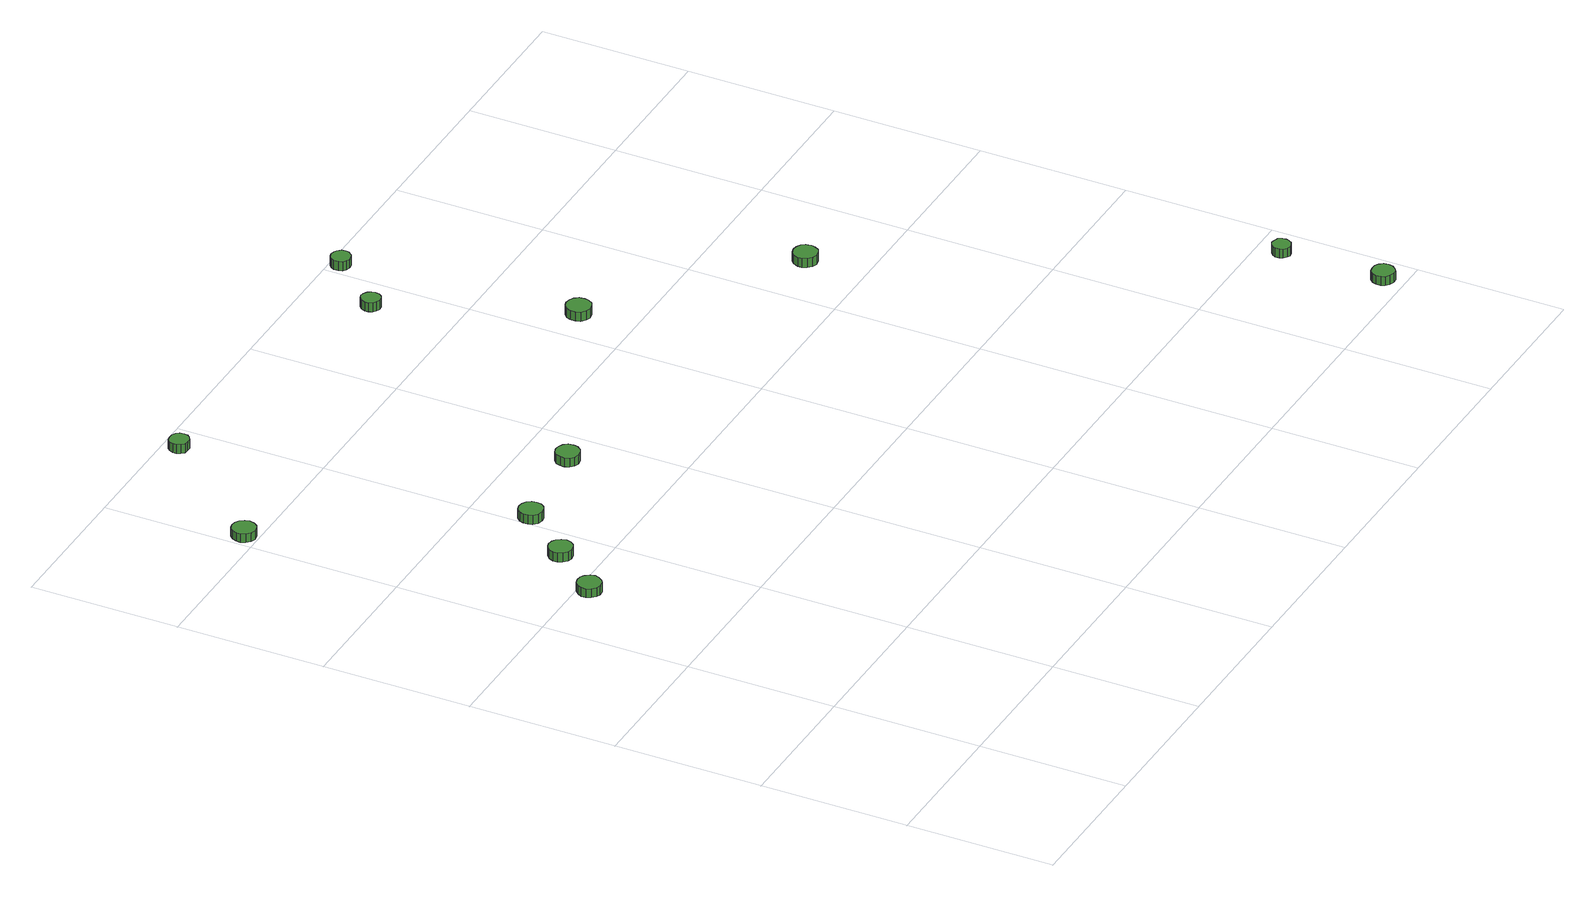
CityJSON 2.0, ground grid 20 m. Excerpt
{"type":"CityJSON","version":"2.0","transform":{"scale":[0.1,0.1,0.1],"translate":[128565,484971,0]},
"CityObjects":{
"tree1":{"type":"SolitaryVegetationObject","attributes":{"function":"something"},"geometry":[{"type":"MultiSurface","lod":"1","boundaries":[[[0,1,2,3,4,5,6,7,8,9,10,11,12,13,14]],[[15,16,17,18,19,20,21,22,23,24,25,26,27,28,29]],[[0,29,28,1]],[[1,28,27,2]],[[2,27,26,3]],[[3,26,25,4]],[[4,25,24,5]],[[5,24,23,6]],[[6,23,22,7]],[[7,22,21,8]],[[8,21,20,9]],[[9,20,19,10]],[[10,19,18,11]],[[11,18,17,12]],[[12,17,16,13]],[[13,16,15,14]],[[14,15,29,0]]]}]},
"tree2":{"type":"SolitaryVegetationObject","attributes":{"function":"something"},"geometry":[{"type":"MultiSurface","lod":"1","boundaries":[[[30,31,32,33,34,35,36,37,38,39,40,41,42,43,44]],[[45,46,47,48,49,50,51,52,53,54,55,56,57,58,59]],[[30,59,58,31]],[[31,58,57,32]],[[32,57,56,33]],[[33,56,55,34]],[[34,55,54,35]],[[35,54,53,36]],[[36,53,52,37]],[[37,52,51,38]],[[38,51,50,39]],[[39,50,49,40]],[[40,49,48,41]],[[41,48,47,42]],[[42,47,46,43]],[[43,46,45,44]],[[44,45,59,30]]]}]},
"tree3":{"type":"SolitaryVegetationObject","attributes":{"function":"something"},"geometry":[{"type":"MultiSurface","lod":"1","boundaries":[[[60,61,62,63,64,65,66,67,68,69,70,71,72,73,74]],[[75,76,77,78,79,80,81,82,83,84,85,86,87,88,89]],[[60,89,88,61]],[[61,88,87,62]],[[62,87,86,63]],[[63,86,85,64]],[[64,85,84,65]],[[65,84,83,66]],[[66,83,82,67]],[[67,82,81,68]],[[68,81,80,69]],[[69,80,79,70]],[[70,79,78,71]],[[71,78,77,72]],[[72,77,76,73]],[[73,76,75,74]],[[74,75,89,60]]]}]},
"tree4":{"type":"SolitaryVegetationObject","attributes":{"function":"something"},"geometry":[{"type":"MultiSurface","lod":"1","boundaries":[[[90,91,92,93,94,95,96,97,98,99,100,101,102,103,104]],[[105,106,107,108,109,110,111,112,113,114,115,116,117,118,119]],[[90,119,118,91]],[[91,118,117,92]],[[92,117,116,93]],[[93,116,115,94]],[[94,115,114,95]],[[95,114,113,96]],[[96,113,112,97]],[[97,112,111,98]],[[98,111,110,99]],[[99,110,109,100]],[[100,109,108,101]],[[101,108,107,102]],[[102,107,106,103]],[[103,106,105,104]],[[104,105,119,90]]]}]},
"tree5":{"type":"SolitaryVegetationObject","attributes":{"function":"something"},"geometry":[{"type":"MultiSurface","lod":"1","boundaries":[[[120,121,122,123,124,125,126,127,128,129,130,131,132,133,134]],[[135,136,137,138,139,140,141,142,143,144,145,146,147,148,149]],[[120,149,148,121]],[[121,148,147,122]],[[122,147,146,123]],[[123,146,145,124]],[[124,145,144,125]],[[125,144,143,126]],[[126,143,142,127]],[[127,142,141,128]],[[128,141,140,129]],[[129,140,139,130]],[[130,139,138,131]],[[131,138,137,132]],[[132,137,136,133]],[[133,136,135,134]],[[134,135,149,120]]]}]},
"tree6":{"type":"SolitaryVegetationObject","attributes":{"function":"something"},"geometry":[{"type":"MultiSurface","lod":"1","boundaries":[[[150,151,152,153,154,155,156,157,158,159,160,161,162,163,164]],[[165,166,167,168,169,170,171,172,173,174,175,176,177,178,179]],[[150,179,178,151]],[[151,178,177,152]],[[152,177,176,153]],[[153,176,175,154]],[[154,175,174,155]],[[155,174,173,156]],[[156,173,172,157]],[[157,172,171,158]],[[158,171,170,159]],[[159,170,169,160]],[[160,169,168,161]],[[161,168,167,162]],[[162,167,166,163]],[[163,166,165,164]],[[164,165,179,150]]]}]},
"tree7":{"type":"SolitaryVegetationObject","attributes":{"function":"something"},"geometry":[{"type":"MultiSurface","lod":"1","boundaries":[[[180,181,182,183,184,185,186,187,188,189,190,191,192,193,194]],[[195,196,197,198,199,200,201,202,203,204,205,206,207,208,209]],[[180,209,208,181]],[[181,208,207,182]],[[182,207,206,183]],[[183,206,205,184]],[[184,205,204,185]],[[185,204,203,186]],[[186,203,202,187]],[[187,202,201,188]],[[188,201,200,189]],[[189,200,199,190]],[[190,199,198,191]],[[191,198,197,192]],[[192,197,196,193]],[[193,196,195,194]],[[194,195,209,180]]]}]},
"tree8":{"type":"SolitaryVegetationObject","attributes":{"function":"something"},"geometry":[{"type":"MultiSurface","lod":"1","boundaries":[[[210,211,212,213,214,215,216,217,218,219,220,221,222,223,224]],[[225,226,227,228,229,230,231,232,233,234,235,236,237,238,239]],[[210,239,238,211]],[[211,238,237,212]],[[212,237,236,213]],[[213,236,235,214]],[[214,235,234,215]],[[215,234,233,216]],[[216,233,232,217]],[[217,232,231,218]],[[218,231,230,219]],[[219,230,229,220]],[[220,229,228,221]],[[221,228,227,222]],[[222,227,226,223]],[[223,226,225,224]],[[224,225,239,210]]]}]},
"tree9":{"type":"SolitaryVegetationObject","attributes":{"function":"something"},"geometry":[{"type":"MultiSurface","lod":"1","boundaries":[[[240,241,242,243,244,245,246,247,248,249,250,251,252,253,254]],[[255,256,257,258,259,260,261,262,263,264,265,266,267,268,269]],[[240,269,268,241]],[[241,268,267,242]],[[242,267,266,243]],[[243,266,265,244]],[[244,265,264,245]],[[245,264,263,246]],[[246,263,262,247]],[[247,262,261,248]],[[248,261,260,249]],[[249,260,259,250]],[[250,259,258,251]],[[251,258,257,252]],[[252,257,256,253]],[[253,256,255,254]],[[254,255,269,240]]]}]},
"tree10":{"type":"SolitaryVegetationObject","attributes":{"function":"something"},"geometry":[{"type":"MultiSurface","lod":"1","boundaries":[[[270,271,272,273,274,275,276,277,278,279,280,281,282,283,284]],[[285,286,287,288,289,290,291,292,293,294,295,296,297,298,299]],[[270,299,298,271]],[[271,298,297,272]],[[272,297,296,273]],[[273,296,295,274]],[[274,295,294,275]],[[275,294,293,276]],[[276,293,292,277]],[[277,292,291,278]],[[278,291,290,279]],[[279,290,289,280]],[[280,289,288,281]],[[281,288,287,282]],[[282,287,286,283]],[[283,286,285,284]],[[284,285,299,270]]]}]},
"tree11":{"type":"SolitaryVegetationObject","attributes":{"function":"something"},"geometry":[{"type":"MultiSurface","lod":"1","boundaries":[[[300,301,302,303,304,305,306,307,308,309,310,311,312,313,314]],[[315,316,317,318,319,320,321,322,323,324,325,326,327,328,329]],[[300,329,328,301]],[[301,328,327,302]],[[302,327,326,303]],[[303,326,325,304]],[[304,325,324,305]],[[305,324,323,306]],[[306,323,322,307]],[[307,322,321,308]],[[308,321,320,309]],[[309,320,319,310]],[[310,319,318,311]],[[311,318,317,312]],[[312,317,316,313]],[[313,316,315,314]],[[314,315,329,300]]]}]},
"tree12":{"type":"SolitaryVegetationObject","attributes":{"function":"something"},"geometry":[{"type":"MultiSurface","lod":"1","boundaries":[[[330,331,332,333,334,335,336,337,338,339,340,341,342,343,344]],[[345,346,347,348,349,350,351,352,353,354,355,356,357,358,359]],[[330,359,358,331]],[[331,358,357,332]],[[332,357,356,333]],[[333,356,355,334]],[[334,355,354,335]],[[335,354,353,336]],[[336,353,352,337]],[[337,352,351,338]],[[338,351,350,339]],[[339,350,349,340]],[[340,349,348,341]],[[341,348,347,342]],[[342,347,346,343]],[[343,346,345,344]],[[344,345,359,330]]]}]}
},
"vertices":[
[102,578,32],[100,584,32],[96,590,32],[91,593,32],[84,594,32],[78,592,32],[73,587,32],[70,581,32],[70,575,32],[73,569,32],[78,564,32],[84,562,32],[91,563,32],[96,566,32],[100,572,32],[100,572,19],[96,566,19],[91,563,19],[84,562,19],[78,564,19],[73,569,19],[70,575,19],[70,581,19],[73,587,19],[78,592,19],[84,594,19],[91,593,19],[96,590,19],[100,584,19],[102,578,19],
[35,1018,23],[33,1024,23],[29,1030,23],[24,1033,23],[17,1034,23],[11,1032,23],[6,1027,23],[3,1021,23],[3,1015,23],[6,1009,23],[11,1004,23],[17,1002,23],[24,1003,23],[29,1006,23],[33,1011,23],[33,1011,11],[29,1006,11],[24,1003,11],[17,1002,11],[11,1004,11],[6,1009,11],[3,1015,11],[3,1021,11],[6,1027,11],[11,1032,11],[17,1034,11],[24,1033,11],[29,1030,11],[33,1024,11],[35,1018,11],
[165,649,27],[163,655,27],[159,661,27],[154,664,27],[147,665,27],[141,663,27],[136,658,27],[133,652,27],[133,646,27],[136,640,27],[141,635,27],[147,633,27],[154,634,27],[159,637,27],[163,642,27],[163,642,14],[159,637,14],[154,634,14],[147,633,14],[141,635,14],[136,640,14],[133,646,14],[133,652,14],[136,658,14],[141,663,14],[147,665,14],[154,664,14],[159,661,14],[163,655,14],[165,649,14],
[227,721,25],[226,727,25],[222,733,25],[216,736,25],[210,737,25],[203,735,25],[198,730,25],[196,724,25],[196,718,25],[198,712,25],[203,707,25],[210,705,25],[216,706,25],[222,709,25],[226,714,25],[226,714,12],[222,709,12],[216,706,12],[210,705,12],[203,707,12],[198,712,12],[196,718,12],[196,724,12],[198,730,12],[203,735,12],[210,737,12],[216,736,12],[222,733,12],[226,727,12],[227,721,12],
[173,1177,24],[172,1183,24],[169,1187,24],[164,1190,24],[159,1190,24],[153,1189,24],[149,1185,24],[147,1180,24],[147,1175,24],[149,1170,24],[153,1166,24],[159,1165,24],[164,1165,24],[169,1168,24],[172,1172,24],[172,1172,11],[169,1168,11],[164,1165,11],[159,1165,11],[153,1166,11],[149,1170,11],[147,1175,11],[147,1180,11],[149,1185,11],[153,1189,11],[159,1190,11],[164,1190,11],[169,1187,11],[172,1183,11],[173,1177,11],
[364,739,24],[363,746,24],[359,751,24],[353,754,24],[347,755,24],[340,753,24],[335,748,24],[333,742,24],[333,736,24],[335,730,24],[340,725,24],[347,723,24],[353,724,24],[359,727,24],[363,733,24],[363,733,11],[359,727,11],[353,724,11],[347,723,11],[340,725,11],[335,730,11],[333,736,11],[333,742,11],[335,748,11],[340,753,11],[347,755,11],[353,754,11],[359,751,11],[363,746,11],[364,739,11],
[564,1111,23],[563,1116,23],[560,1120,23],[555,1123,23],[550,1124,23],[545,1122,23],[541,1118,23],[539,1113,23],[539,1108,23],[541,1103,23],[545,1100,23],[550,1098,23],[555,1098,23],[560,1101,23],[563,1105,23],[563,1105,10],[560,1101,10],[555,1098,10],[550,1098,10],[545,1100,10],[541,1103,10],[539,1108,10],[539,1113,10],[541,1118,10],[545,1122,10],[550,1124,10],[555,1123,10],[560,1120,10],[563,1116,10],[564,1111,10],
[665,874,24],[664,881,24],[660,887,24],[654,890,24],[647,891,24],[641,889,24],[635,884,24],[633,878,24],[633,871,24],[635,865,24],[641,860,24],[647,858,24],[654,859,24],[660,862,24],[664,868,24],[664,868,11],[660,862,11],[654,859,11],[647,858,11],[641,860,11],[635,865,11],[633,871,11],[633,878,11],[635,884,11],[641,889,11],[647,891,11],[654,890,11],[660,887,11],[664,881,11],[665,874,11],
[633,1186,22],[632,1191,22],[628,1196,22],[624,1198,22],[618,1199,22],[613,1197,22],[609,1194,22],[607,1189,22],[607,1183,22],[609,1178,22],[613,1175,22],[618,1173,22],[624,1174,22],[628,1176,22],[632,1181,22],[632,1181,9],[628,1176,9],[624,1174,9],[618,1173,9],[613,1175,9],[609,1178,9],[607,1183,9],[607,1189,9],[609,1194,9],[613,1197,9],[618,1199,9],[624,1198,9],[628,1196,9],[632,1191,9],[633,1186,9],
[890,676,29],[888,683,29],[885,688,29],[879,691,29],[872,692,29],[866,690,29],[861,686,29],[858,679,29],[858,673,29],[861,667,29],[866,662,29],[872,660,29],[879,661,29],[885,664,29],[888,670,29],[888,670,16],[885,664,16],[879,661,16],[872,660,16],[866,662,16],[861,667,16],[858,673,16],[858,679,16],[861,686,16],[866,690,16],[872,692,16],[879,691,16],[885,688,16],[888,683,16],[890,676,16],
[1164,22,32],[1163,28,32],[1159,33,32],[1154,36,32],[1148,36,32],[1142,35,32],[1137,30,32],[1135,25,32],[1135,18,32],[1137,13,32],[1142,9,32],[1148,7,32],[1154,7,32],[1159,11,32],[1163,16,32],[1163,16,19],[1159,11,19],[1154,7,19],[1148,7,19],[1142,9,19],[1137,13,19],[1135,18,19],[1135,25,19],[1137,30,19],[1142,35,19],[1148,36,19],[1154,36,19],[1159,33,19],[1163,28,19],[1164,22,19],
[1156,158,34],[1155,163,34],[1152,168,34],[1147,170,34],[1142,171,34],[1138,169,34],[1134,166,34],[1132,161,34],[1132,156,34],[1134,151,34],[1138,148,34],[1142,146,34],[1147,147,34],[1152,149,34],[1155,154,34],[1155,154,21],[1152,149,21],[1147,147,21],[1142,146,21],[1138,148,21],[1134,151,21],[1132,156,21],[1132,161,21],[1134,166,21],[1138,169,21],[1142,171,21],[1147,170,21],[1152,168,21],[1155,163,21],[1156,158,21]
]}
